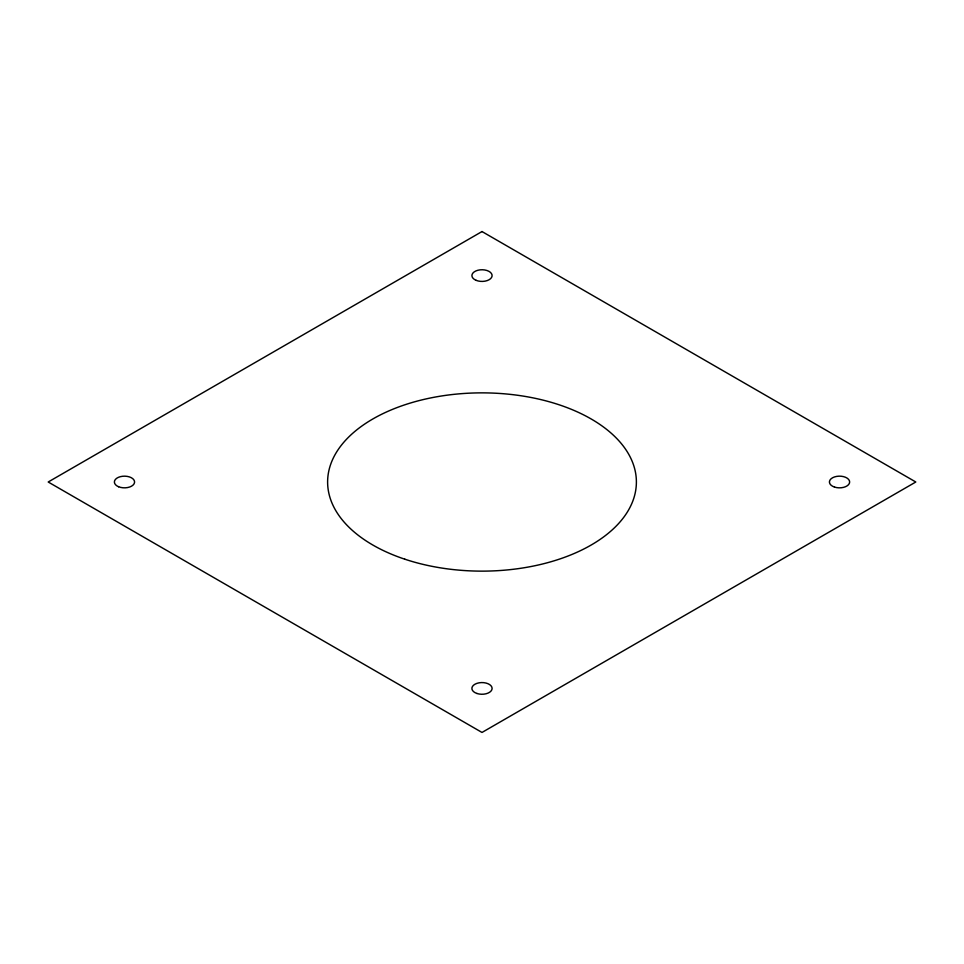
<?xml version="1.0" encoding="UTF-8"?>
<svg xmlns="http://www.w3.org/2000/svg" width="964" height="964" viewBox="0 0 964 964"><rect width="100%" height="100%" fill="white"/><g stroke="black" fill="none" stroke-linecap="round" stroke-linejoin="round"><path stroke-width="1.45" d="M482 231.553L48.2 482L482 732.447L915.8 482L482 231.553M834.475 487.061A10.11 5.844 0 0 0 849.646 482A10.11 5.844 0 0 0 834.475 476.939A10.11 5.844 0 0 0 834.475 487.061M476.939 693.478A10.11 5.844 0 0 0 492.11 688.417A10.11 5.844 0 0 0 476.939 683.356A10.11 5.844 0 0 0 476.939 693.478M476.108 280.331A10.11 5.844 0 0 0 492.062 276.15A10.11 5.844 0 0 0 477.831 270.269A10.11 5.844 0 0 0 476.108 280.331M118.584 486.748A10.11 5.844 0 0 0 134.538 482.566A10.11 5.844 0 0 0 120.295 476.686A10.11 5.844 0 0 0 118.584 486.748M404.808 559.192A154.385 89.134 0 0 0 636.385 482A154.385 89.134 0 0 0 404.808 404.808A154.385 89.134 0 0 0 404.808 559.192"/></g></svg>
